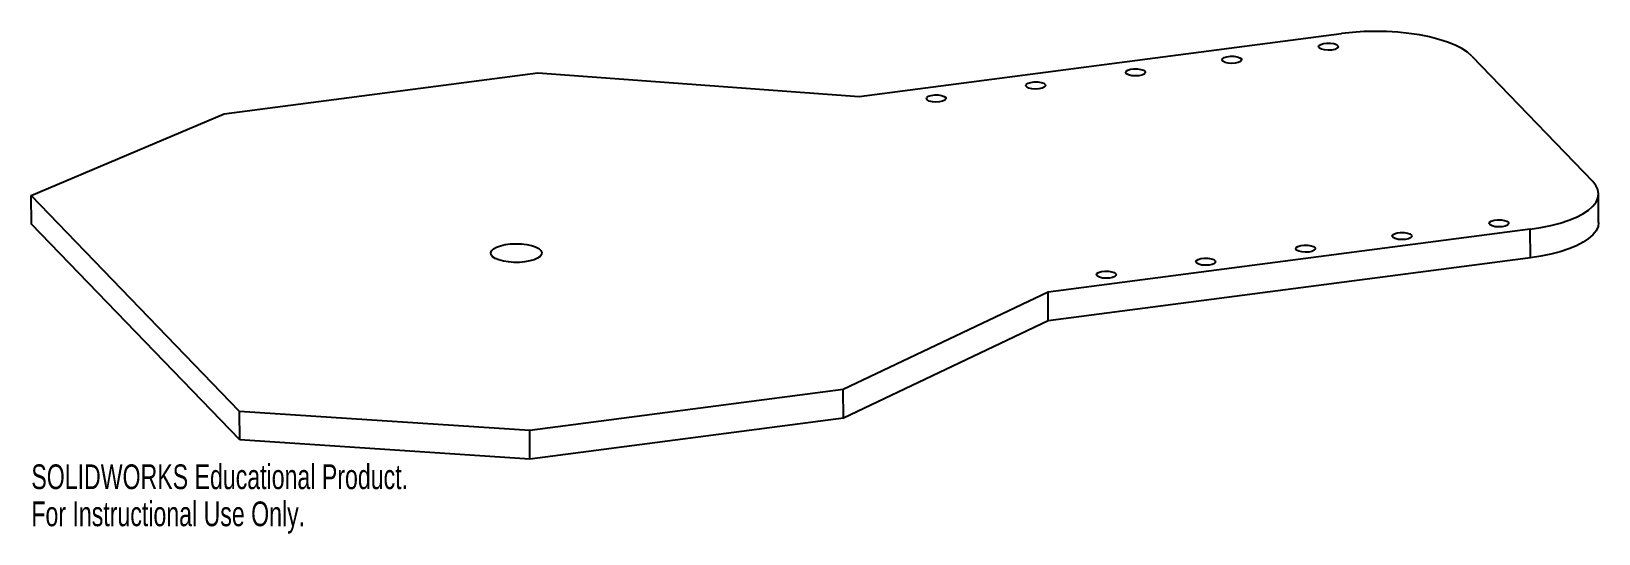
# Model space of a CAD drawing. Header units: millimetres. Extents: x -121 to 186, y -58 to 40.
import ezdxf

# ---------------------------------------------------------------- set-up
doc = ezdxf.new("R2010")
doc.units = ezdxf.units.MM
doc.styles.add('SLDTEXTSTYLE0', font='TXT', dxfattribs={"width": 0.7})

msp = doc.modelspace()

# ---------------------------------------------------------------- linework, layer by layer
at = {"color": 7, "linetype": 'Continuous', "lineweight": 25}
for p, q in [((40.89, 27.27), (135.22, 39.6)), ((160.73, 35.19), (184.38, 10.68)), ((-83.3, 23.88), (-21.99, 31.89)), ((-21.99, 31.89), (40.89, 27.27)), ((-121.04, 7.95), (-83.3, 23.88)), ((-80.29, -34.26), (-121.04, 7.95)), ((-121.02, 2.36), (-121.04, 7.95)), ((185.53, 2.68), (185.52, 8.27)), ((-80.27, -39.84), (-121.02, 2.36)), ((172.16, 1.34), (77.83, -10.99)), ((172.17, -4.25), (172.16, 1.34)), ((172.17, -4.25), (77.85, -16.57)), ((77.83, -10.99), (37.77, -30.01)), ((77.85, -16.57), (77.83, -10.99)), ((77.85, -16.57), (37.79, -35.6)), ((37.77, -30.01), (-23.54, -38.02)), ((37.79, -35.6), (37.77, -30.01)), ((-23.54, -38.02), (-80.29, -34.26)), ((-80.27, -39.84), (-80.29, -34.26)), ((37.79, -35.6), (-23.53, -43.61)), ((-23.53, -43.61), (-80.27, -39.84)), ((-23.53, -43.61), (-23.54, -38.02))]:
    msp.add_line(p, q, dxfattribs=at)
at = {"color": 7, "linetype": 'Continuous', "lineweight": 25, "flags": 128}
for points in [[(160.73, 35.19), (159.86, 35.94), (158.77, 36.66), (157.47, 37.32), (155.98, 37.93), (154.3, 38.47), (152.47, 38.94), (150.5, 39.33), (148.43, 39.64), (146.27, 39.86), (144.06, 39.99), (141.82, 40.03), (139.58, 39.98), (137.37, 39.83), (135.22, 39.6)], [(133.3, 36.38), (132.6, 36.34), (131.91, 36.4), (131.32, 36.54), (130.92, 36.75), (130.74, 37), (130.83, 37.25), (131.17, 37.48), (131.7, 37.65), (132.37, 37.74), (133.07, 37.73), (133.72, 37.63), (134.23, 37.45), (134.52, 37.22), (134.57, 36.96), (134.35, 36.72), (133.91, 36.51), (133.3, 36.38)], [(114.43, 33.81), (113.73, 33.77), (113.04, 33.83), (112.45, 33.97), (112.05, 34.18), (111.88, 34.43), (111.96, 34.68), (112.3, 34.91), (112.83, 35.08), (113.5, 35.17), (114.2, 35.16), (114.85, 35.06), (115.36, 34.88), (115.65, 34.65), (115.7, 34.39), (115.48, 34.14), (115.04, 33.94), (114.43, 33.81)], [(95.57, 31.35), (94.88, 31.31), (94.19, 31.36), (93.6, 31.5), (93.19, 31.71), (93.02, 31.96), (93.11, 32.22), (93.44, 32.45), (93.98, 32.61), (94.64, 32.7), (95.35, 32.69), (96, 32.6), (96.5, 32.42), (96.8, 32.18), (96.84, 31.93), (96.63, 31.68), (96.18, 31.48), (95.57, 31.35)], [(56.59, 26.25), (55.89, 26.21), (55.2, 26.27), (54.61, 26.41), (54.21, 26.62), (54.03, 26.87), (54.12, 27.12), (54.45, 27.35), (54.99, 27.52), (55.66, 27.61), (56.36, 27.6), (57.01, 27.5), (57.52, 27.32), (57.81, 27.09), (57.86, 26.83), (57.64, 26.59), (57.2, 26.38), (56.59, 26.25)], [(76.05, 28.8), (75.35, 28.76), (74.66, 28.81), (74.07, 28.95), (73.67, 29.16), (73.49, 29.41), (73.58, 29.67), (73.92, 29.89), (74.45, 30.06), (75.12, 30.15), (75.82, 30.14), (76.47, 30.04), (76.98, 29.87), (77.27, 29.63), (77.32, 29.37), (77.1, 29.13), (76.66, 28.93), (76.05, 28.8)], [(172.16, 1.34), (174.23, 1.66), (176.19, 2.06), (178.02, 2.54), (179.69, 3.09), (181.18, 3.71), (182.47, 4.38), (183.55, 5.1), (184.41, 5.86), (185.03, 6.65), (185.4, 7.45), (185.52, 8.27), (185.39, 9.09), (185.01, 9.9), (184.38, 10.68)], [(166.66, 1.83), (165.97, 1.79), (165.28, 1.84), (164.69, 1.98), (164.28, 2.19), (164.11, 2.44), (164.2, 2.7), (164.53, 2.92), (165.07, 3.09), (165.73, 3.18), (166.44, 3.17), (167.09, 3.07), (167.59, 2.89), (167.89, 2.66), (167.93, 2.4), (167.72, 2.16), (167.27, 1.96), (166.66, 1.83)], [(147.7, -0.65), (147.01, -0.69), (146.32, -0.64), (145.73, -0.5), (145.32, -0.29), (145.15, -0.04), (145.24, 0.22), (145.57, 0.45), (146.11, 0.61), (146.77, 0.7), (147.48, 0.69), (148.13, 0.6), (148.63, 0.42), (148.93, 0.18), (148.97, -0.07), (148.76, -0.32), (148.31, -0.52), (147.7, -0.65)], [(185.53, 2.68), (185.41, 1.87), (185.04, 1.06), (184.42, 0.27), (183.57, -0.49), (182.49, -1.21), (181.19, -1.88), (179.7, -2.5), (178.03, -3.05), (176.2, -3.53), (174.24, -3.93), (172.17, -4.25)], [(-24.53, -5.04), (-25.58, -5.13), (-26.66, -5.14), (-27.72, -5.06), (-28.71, -4.9), (-29.58, -4.67), (-30.29, -4.37), (-30.81, -4.03), (-31.11, -3.65), (-31.18, -3.25), (-31.02, -2.86), (-30.64, -2.49), (-30.04, -2.16), (-29.27, -1.88), (-28.35, -1.67), (-27.33, -1.54), (-26.26, -1.49), (-25.18, -1.53), (-24.15, -1.65), (-23.22, -1.84), (-22.42, -2.11), (-21.8, -2.43), (-21.39, -2.8), (-21.2, -3.18), (-21.24, -3.58), (-21.52, -3.96), (-22.01, -4.31), (-22.7, -4.62), (-23.55, -4.86), (-24.53, -5.04)], [(128.85, -3.12), (128.15, -3.16), (127.46, -3.1), (126.87, -2.96), (126.46, -2.75), (126.29, -2.5), (126.38, -2.25), (126.71, -2.02), (127.25, -1.85), (127.92, -1.76), (128.62, -1.77), (129.27, -1.87), (129.78, -2.05), (130.07, -2.28), (130.11, -2.54), (129.9, -2.78), (129.46, -2.99), (128.85, -3.12)], [(109.32, -5.67), (108.63, -5.71), (107.94, -5.65), (107.35, -5.51), (106.94, -5.3), (106.77, -5.05), (106.86, -4.8), (107.19, -4.57), (107.73, -4.4), (108.39, -4.31), (109.1, -4.32), (109.75, -4.42), (110.25, -4.6), (110.55, -4.83), (110.59, -5.09), (110.38, -5.34), (109.93, -5.54), (109.32, -5.67)], [(89.86, -8.21), (89.16, -8.25), (88.48, -8.2), (87.89, -8.06), (87.48, -7.85), (87.31, -7.6), (87.4, -7.34), (87.73, -7.11), (88.27, -6.94), (88.93, -6.86), (89.64, -6.86), (90.29, -6.96), (90.79, -7.14), (91.09, -7.38), (91.13, -7.63), (90.92, -7.88), (90.47, -8.08), (89.86, -8.21)]]:
    msp.add_lwpolyline(points, dxfattribs=at)

# ---------------------------------------------------------------- texts
at = {"color": 7, "linetype": 'Continuous', "char_height": 4.8336, "attachment_point": 1, "style": 'SLDTEXTSTYLE0'}
for s, insert in [('SOLIDWORKS Educational Product.', (-121.04, -44.63)), ('For Instructional Use Only.', (-121.04, -51.88))]:
    msp.add_mtext(s, dxfattribs=dict(at, insert=insert))

doc.saveas('drawing.dxf')
